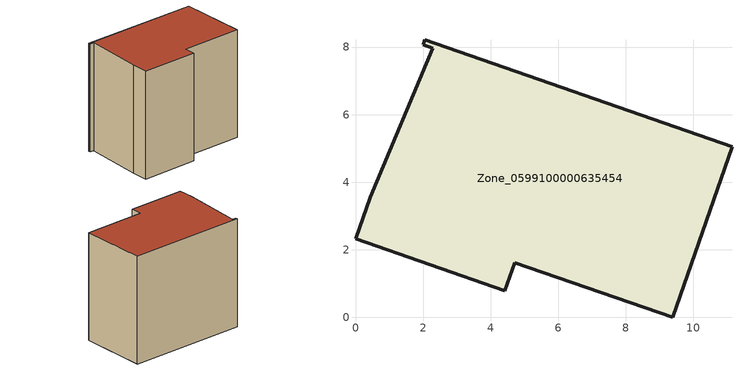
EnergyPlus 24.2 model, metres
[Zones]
Zone_0599100000635454
 floor ground (C_G): 0.43,3.56 2.29,7.97 2,8.07 2.06,8.22 11.14,5.05 9.39,0 4.72,1.62 4.42,0.78 0,2.32 z0
 wall outside (C_F): 0.43,3.56 0,2.32 4.42,0.78 4.72,1.62 9.39,0 11.14,5.05 2.06,8.22 2,8.07 2.29,7.97 0.43,3.56 z0:8.68
 roof outside (C_R): 2.29,7.97 0.43,3.56 0,2.32 4.42,0.78 4.72,1.62 9.39,0 11.14,5.05 2.06,8.22 2,8.07 z8.68
[BUILDING]
Pand.0599100000635454: North Axis=0; Terrain=City; Loads Convergence Tolerance Value=0.04; Temperature Convergence Tolerance Value=0.4; Solar Distribution=FullExterior; Maximum Number of Warmup Days=25; Minimum Number of Warmup Days=1
[Site:Location]
Rotterdam.The.Hague.AP_ZH_NLD Design_Conditions: Latitude=51.96; Longitude=4.45; Time Zone=1; Elevation=-4.5
[SITE:GROUNDTEMPERATURE:BUILDINGSURFACE]
18, 18, 18, 18, 18, 18, 18, 18, 18, 18, 18, 18
[MATERIAL] Thermal Absorptance=0.9; Solar Absorptance=0.7; Visible Absorptance=0.7
Name | Roughness | Thickness | Conductivity | Density | Specific Heat
G.TC.1992-2005 | MediumSmooth | 0.15 | 0.06 | 540 | 1210
F.TC.1992-2005 | Rough | 0.3 | 0.12 | 1920 | 840
R.TC.1992-2005 | MediumRough | 0.2 | 0.08 | 1500 | 1000
[CONSTRUCTION]
C_G: G.TC.1992-2005
C_F: F.TC.1992-2005
C_R: R.TC.1992-2005
[ZONE]
Zone_0599100000635454: Type=1; Multiplier=1; Ceiling Height=Autocalculate; Volume=Autocalculate; Floor Area=autocalculate; Part of Total Floor Area=Yes
[ZONEINFILTRATION:DESIGNFLOWRATE]
Infil_Zone_0599100000635454: Zone or ZoneList or Space or SpaceList=Zone_0599100000635454; Schedule=AlwaysOn; Design Flow Rate Calculation Method=Flow/Area; Flow Rate per Floor Area=0.0015; Constant Term Coefficient=1; Temperature Term Coefficient=0; Velocity Term Coefficient=0; Velocity Squared Term Coefficient=0
[HVACTEMPLATE:ZONE:IDEALLOADSAIRSYSTEM]
Zone_0599100000635454: Maximum Heating Supply Air Temperature=50; Minimum Cooling Supply Air Temperature=13; Maximum Heating Supply Air Humidity Ratio=0.0156; Minimum Cooling Supply Air Humidity Ratio=0.0077; Heating Limit=NoLimit; Cooling Limit=NoLimit; Dehumidification Control Type=ConstantSensibleHeatRatio; Cooling Sensible Heat Ratio=0.7; Dehumidification Setpoint=60; Humidification Control Type=None; Humidification Setpoint=30; Outdoor Air Method=None; Outdoor Air Flow Rate per Person=0.00944; Outdoor Air Flow Rate per Zone Floor Area=0; Outdoor Air Flow Rate per Zone=0; Demand Controlled Ventilation Type=None; Outdoor Air Economizer Type=NoEconomizer; Heat Recovery Type=None; Sensible Heat Recovery Effectiveness=0.7; Latent Heat Recovery Effectiveness=0.65
[ZONECONTROL:THERMOSTAT]
ThermostatControl_Zone_0599100000635454: Zone or ZoneList=Zone_0599100000635454; Control Type Schedule=DualSetpointControlType; Control 1=Thermostat_Zone_0599100000635454; Temperature Difference Between Cutout And Setpoint=0
[THERMOSTATSETPOINT:DUALSETPOINT]
Thermostat_Zone_0599100000635454: Heating Setpoint Temperature Schedule=HeatingSetpoint_Zone_0599100000635454; Cooling Setpoint Temperature Schedule=CoolingSetpoint_Zone_0599100000635454
[SCHEDULE:COMPACT]
HeatingSetpoint_Zone_0599100000635454: Through: 12/31, For: AllDays, Until: 24:00, 21
CoolingSetpoint_Zone_0599100000635454: Through: 12/31, For: AllDays, Until: 24:00, 24
DualSetpointControlType: Through: 12/31, For: AllDays, Until: 24:00, 4
AlwaysOn: Through: 12/31, For: AllDays, Until: 24:00, 1
